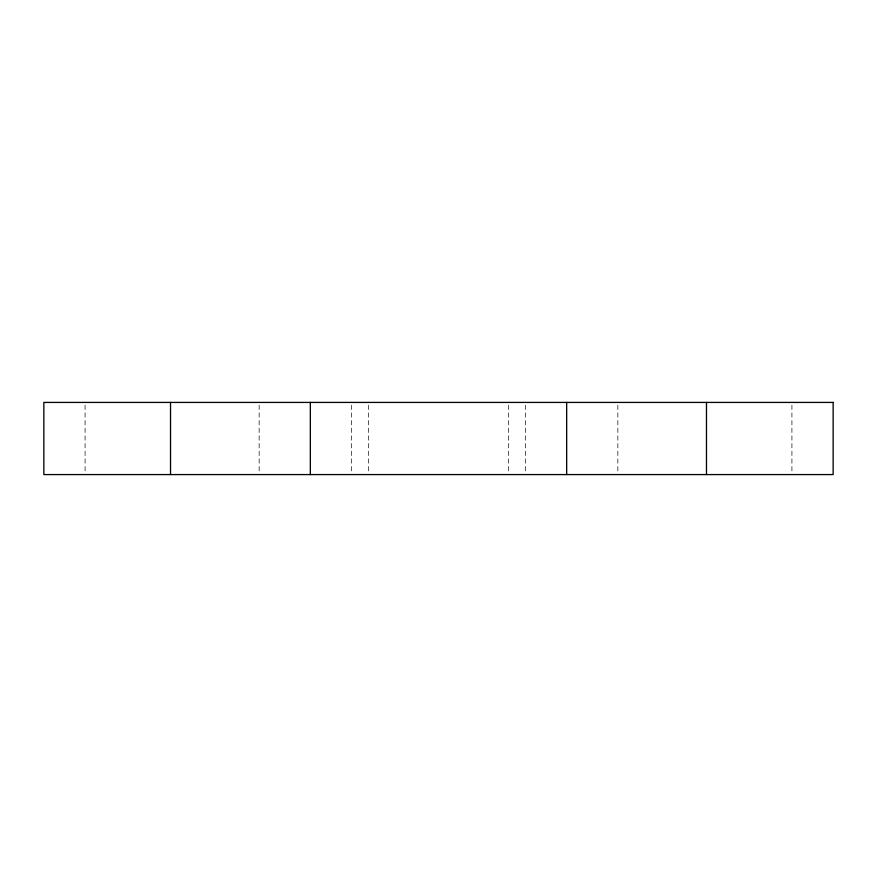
<?xml version="1.0" encoding="UTF-8"?>
<svg xmlns="http://www.w3.org/2000/svg" width="877" height="877" viewBox="0 0 877 877"><rect width="100%" height="100%" fill="white"/><g stroke="black" fill="none" stroke-linecap="round" stroke-linejoin="round"><path stroke-width="0.66" stroke-dasharray="4.38 3.29" d="M791.92 405.152L791.92 471.848M617.846 405.152L617.846 471.848M525.433 405.152L525.433 471.848M508.397 405.152L508.397 471.848M368.603 405.152L368.603 471.848M351.567 405.152L351.567 471.848M259.154 405.152L259.154 471.848M85.08 405.152L85.08 471.848"/><path stroke-width="1.32" d="M706.478 402.422L706.478 474.578M566.663 402.422L566.663 474.578M310.337 402.422L310.337 474.578M170.522 402.422L170.522 474.578M833.15 402.422L43.85 402.422L43.85 474.578L833.15 474.578L833.15 402.422"/></g></svg>
